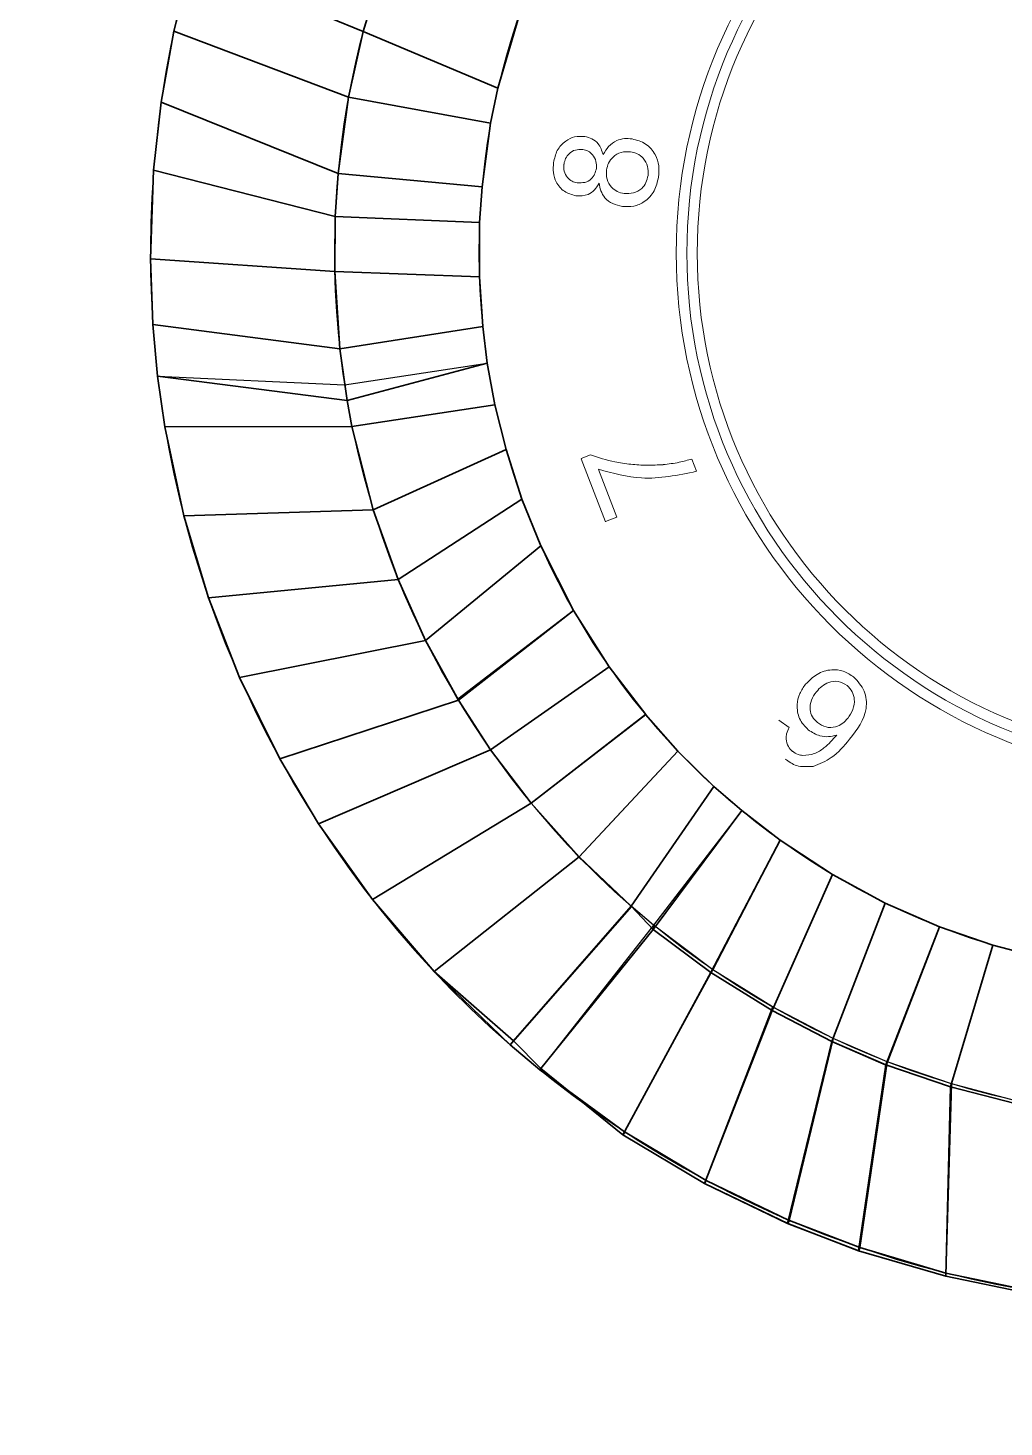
# Model space of a CAD drawing. Header units: millimetres. Extents: x 214.9 to 236.2, y -44.5 to -21.
# Drawn here: x 214.908 to 217.642, y -44.476 to -40.556 of the extents above; entities that cross this region are included whole.
import ezdxf

# ---------------------------------------------------------------- set-up
doc = ezdxf.new("R2010")
doc.units = ezdxf.units.MM
doc.header["$MEASUREMENT"] = 0
doc.layers.add('Camada 1', color=7, linetype='Continuous')
doc.layers.add('Layer1', color=10, linetype='Continuous', lineweight=35)

msp = doc.modelspace()

# ---------------------------------------------------------------- linework, layer by layer
for p, q in [((215.3661, -40.3687), (215.3167, -40.5656)), ((215.3167, -40.5656, 2), (215.3661, -40.3687, 2)), ((215.3661, -40.3687), (215.8466, -40.566)), ((215.8466, -40.566), (215.9059, -40.3736)), ((215.8466, -40.566, 2.2), (215.9059, -40.3736, 2.2)), ((216.2876, -40.5091), (216.2243, -40.7251)), ((216.2876, -40.5091, 2.2), (216.2243, -40.7251, 2.2)), ((215.3167, -40.5656), (215.2811, -40.7643)), ((215.2811, -40.7643, 2), (215.3167, -40.5656, 2)), ((215.8057, -40.7503), (215.3167, -40.5656)), ((215.3167, -40.5656), (215.3167, -40.5656, 2)), ((215.8057, -40.7503, 2.2), (215.3167, -40.5656, 2)), ((215.8466, -40.566), (215.8057, -40.7503)), ((215.8466, -40.566, 2.2), (215.8057, -40.7503, 2.2)), ((215.8466, -40.566), (215.8466, -40.566, 2.2)), ((215.8466, -40.566), (216.2243, -40.7251)), ((215.8466, -40.566, 2.2), (216.2243, -40.7251, 2.2)), ((215.8057, -40.7503), (215.7766, -40.9642)), ((215.8057, -40.7503, 2.2), (215.7766, -40.9642, 2.2)), ((215.8057, -40.7503), (215.8057, -40.7503, 2.2)), ((215.8057, -40.7503), (216.204, -40.8226)), ((215.8057, -40.7503, 2.2), (216.204, -40.8226, 2.2)), ((216.2243, -40.7251), (216.204, -40.8226)), ((216.2243, -40.7251, 2.2), (216.204, -40.8226, 2.2)), ((216.2243, -40.7251), (216.2243, -40.7251, 2.2)), ((215.2811, -40.7643), (215.2599, -40.955)), ((215.2599, -40.955, 2), (215.2811, -40.7643, 2)), ((215.2811, -40.7643), (215.7766, -40.9642)), ((215.2811, -40.7643), (215.2811, -40.7643, 2)), ((215.7766, -40.9642, 2.2), (215.2811, -40.7643, 2)), ((216.204, -40.8226), (216.1798, -41.0009)), ((216.204, -40.8226, 2.2), (216.1798, -41.0009, 2.2)), ((216.204, -40.8226), (216.204, -40.8226, 2.2)), ((215.2599, -40.955), (215.251, -41.203)), ((215.251, -41.203, 2), (215.2599, -40.955, 2)), ((215.2599, -40.955), (215.2599, -40.955, 2)), ((215.7686, -41.0848, 2.2), (215.2599, -40.955, 2)), ((215.7686, -41.0848), (215.2599, -40.955)), ((215.7766, -40.9642), (215.7686, -41.0848)), ((215.7686, -41.0848, 2.2), (215.7766, -40.9642, 2.2)), ((215.7766, -40.9642), (215.7766, -40.9642, 2.2)), ((215.7766, -40.9642), (216.1798, -41.0009)), ((215.7766, -40.9642, 2.2), (216.1798, -41.0009, 2.2)), ((216.1798, -41.0009), (216.1731, -41.1016)), ((216.1798, -41.0009, 2.2), (216.1731, -41.1016, 2.2)), ((216.1798, -41.0009), (216.1798, -41.0009, 2.2)), ((215.7686, -41.0848), (215.7671, -41.2383)), ((215.7671, -41.2383, 2.2), (215.7686, -41.0848, 2.2)), ((215.7686, -41.0848), (215.7686, -41.0848, 2.2)), ((215.7686, -41.0848), (216.1731, -41.1016)), ((216.1731, -41.1016, 2.2), (215.7686, -41.0848, 2.2)), ((216.1731, -41.1016), (216.1724, -41.2538)), ((216.1724, -41.2538, 2.2), (216.1731, -41.1016, 2.2)), ((216.1731, -41.1016), (216.1731, -41.1016, 2.2)), ((215.7671, -41.2383), (215.251, -41.203)), ((215.251, -41.203), (215.251, -41.203, 2)), ((215.7671, -41.2383, 2.2), (215.251, -41.203, 2)), ((215.251, -41.203), (215.2578, -41.3874)), ((215.2578, -41.3874, 2), (215.251, -41.203, 2)), ((215.7671, -41.2383), (215.7671, -41.2383, 2.2)), ((215.7671, -41.2383), (215.7814, -41.455)), ((215.7671, -41.2383, 2.2), (215.7814, -41.455, 2.2)), ((215.7671, -41.2383), (216.1724, -41.2538)), ((216.1724, -41.2538, 2.2), (215.7671, -41.2383, 2.2)), ((216.1724, -41.2538), (216.1817, -41.393)), ((216.1724, -41.2538), (216.1724, -41.2538, 2.2)), ((216.1817, -41.393, 2.2), (216.1724, -41.2538, 2.2)), ((215.2578, -41.3874), (215.2578, -41.3874, 2)), ((215.7814, -41.455, 2.2), (215.2578, -41.3874, 2)), ((215.7814, -41.455), (215.2578, -41.3874)), ((215.2578, -41.3874), (215.2712, -41.5314)), ((215.2578, -41.3874, 2), (215.2712, -41.5314, 2)), ((215.7814, -41.455), (216.1817, -41.393)), ((216.1817, -41.393, 2.2), (215.7814, -41.455, 2.2)), ((216.1817, -41.393), (216.1947, -41.4952)), ((216.1817, -41.393), (216.1817, -41.393, 2.2)), ((216.1947, -41.4952, 2.2), (216.1817, -41.393, 2.2)), ((215.7814, -41.455), (215.7814, -41.455, 2.2)), ((215.7814, -41.455), (215.8019, -41.6)), ((215.7814, -41.455, 2.2), (215.8019, -41.6, 2.2)), ((215.7948, -41.5563), (216.1947, -41.4952)), ((216.1947, -41.4952, 2.2), (215.8019, -41.6, 2.2)), ((216.1947, -41.4952), (216.216, -41.6117)), ((216.1947, -41.4952), (216.1947, -41.4952, 2.2)), ((216.216, -41.6117, 2.2), (216.1947, -41.4952, 2.2)), ((215.2712, -41.5314), (215.2712, -41.5314, 2)), ((215.8019, -41.6, 2.2), (215.2712, -41.5314, 2)), ((215.2712, -41.5314), (215.2915, -41.674)), ((215.2915, -41.674, 2), (215.2712, -41.5314, 2)), ((215.2712, -41.5314), (215.7948, -41.5563)), ((215.7948, -41.5563), (215.8019, -41.6, 2.2)), ((215.8155, -41.6726), (215.8019, -41.6)), ((215.8019, -41.6, 2.2), (215.8155, -41.6726, 2.2)), ((215.8155, -41.6726), (216.216, -41.6117)), ((216.216, -41.6117, 2.2), (215.8155, -41.6726, 2.2)), ((216.216, -41.6117), (216.2471, -41.7376)), ((216.216, -41.6117), (216.216, -41.6117, 2.2)), ((216.2471, -41.7376, 2.2), (216.216, -41.6117, 2.2)), ((215.2915, -41.674), (215.8155, -41.6726)), ((215.8155, -41.6726, 2.2), (215.2915, -41.674, 2)), ((215.2915, -41.674), (215.2915, -41.674, 2)), ((215.3441, -41.9227, 2), (215.2915, -41.674, 2)), ((215.3441, -41.9227), (215.2915, -41.674)), ((215.8155, -41.6726), (215.8155, -41.6726, 2.2)), ((215.8155, -41.6726), (215.8752, -41.9062)), ((215.8752, -41.9062, 2.2), (215.8155, -41.6726, 2.2)), ((215.8752, -41.9062), (216.2471, -41.7376)), ((215.8752, -41.9062, 2.2), (216.2471, -41.7376, 2.2)), ((216.2471, -41.7376), (216.2918, -41.8765)), ((216.2471, -41.7376), (216.2471, -41.7376, 2.2)), ((216.2471, -41.7376, 2.2), (216.2918, -41.8765, 2.2)), ((215.9447, -42.1013), (216.2918, -41.8765)), ((215.9447, -42.1013, 2.2), (216.2918, -41.8765, 2.2)), ((216.2918, -41.8765), (216.3442, -42.0068)), ((216.2918, -41.8765), (216.2918, -41.8765, 2.2)), ((216.2918, -41.8765, 2.2), (216.3442, -42.0068, 2.2)), ((215.8752, -41.9062), (215.3441, -41.9227)), ((215.3441, -41.9227, 2), (215.8752, -41.9062, 2.2)), ((215.3441, -41.9227), (215.3441, -41.9227, 2)), ((215.4133, -42.1526), (215.3441, -41.9227)), ((215.3441, -41.9227, 2), (215.4133, -42.1526, 2)), ((215.8752, -41.9062), (215.8752, -41.9062, 2.2)), ((215.8752, -41.9062), (215.9447, -42.1013)), ((215.8752, -41.9062, 2.2), (215.9447, -42.1013, 2.2)), ((216.0217, -42.2721), (216.3442, -42.0068)), ((216.0217, -42.2721, 2.2), (216.3442, -42.0068, 2.2)), ((216.3442, -42.0068), (216.4357, -42.1881)), ((216.3442, -42.0068), (216.3442, -42.0068, 2.2)), ((216.3442, -42.0068, 2.2), (216.4357, -42.1881, 2.2)), ((215.9447, -42.1013), (215.4133, -42.1526)), ((215.9447, -42.1013, 2.2), (215.4133, -42.1526, 2)), ((215.9447, -42.1013), (215.9447, -42.1013, 2.2)), ((215.9447, -42.1013, 2.2), (215.9447, -42.1013, 1.614)), ((215.9447, -42.1013), (216.0217, -42.2721)), ((216.0217, -42.2721, 2.2), (215.9447, -42.1013, 2.2)), ((215.4133, -42.1526), (215.4133, -42.1526, 2)), ((215.5009, -42.3759, 2), (215.4133, -42.1526, 2)), ((215.4133, -42.1526), (215.5009, -42.3759)), ((216.1136, -42.4396), (216.4357, -42.1881)), ((216.1136, -42.4396, 2.2), (216.4357, -42.1881, 2.2)), ((216.4357, -42.1881), (216.5357, -42.3461)), ((216.4357, -42.1881), (216.4357, -42.1881, 2.2)), ((216.4357, -42.1881, 2.2), (216.5357, -42.3461, 2.2)), ((216.0217, -42.2721), (215.5009, -42.3759)), ((215.5009, -42.3759, 2), (216.0217, -42.2721, 2.2)), ((216.0217, -42.2721), (216.0217, -42.2721, 2.2)), ((216.0217, -42.2721), (216.1136, -42.4396)), ((216.1136, -42.4396, 2.2), (216.0217, -42.2721, 2.2)), ((216.2037, -42.5782), (216.5357, -42.3461)), ((216.2037, -42.5782, 2.2), (216.5357, -42.3461, 2.2)), ((216.5357, -42.3461), (216.6379, -42.48)), ((216.5357, -42.3461), (216.5357, -42.3461, 2.2)), ((216.5357, -42.3461, 2.2), (216.6379, -42.48, 2.2)), ((215.5009, -42.3759), (215.5009, -42.3759, 2)), ((215.6132, -42.6036, 2), (215.5009, -42.3759, 2)), ((215.5009, -42.3759), (215.6132, -42.6036)), ((216.1136, -42.4396), (215.6132, -42.6036)), ((215.6132, -42.6036, 2), (216.1136, -42.4396, 2.2)), ((216.1136, -42.4396), (216.1136, -42.4396, 2.2)), ((216.1136, -42.4396), (216.2037, -42.5782)), ((216.2037, -42.5782, 2.2), (216.1136, -42.4396, 2.2)), ((216.3174, -42.7281), (216.6379, -42.48)), ((216.3174, -42.7281, 2.2), (216.6379, -42.48, 2.2)), ((216.6379, -42.48), (216.7287, -42.5822)), ((216.6379, -42.48), (216.6379, -42.48, 2.2)), ((216.6379, -42.48, 2.2), (216.7287, -42.5822, 2.2)), ((215.6132, -42.6036), (215.6132, -42.6036, 2)), ((215.7222, -42.7863), (215.6132, -42.6036)), ((215.7222, -42.7863, 2), (215.6132, -42.6036, 2)), ((216.2037, -42.5782), (215.7222, -42.7863)), ((215.7222, -42.7863, 2), (216.2037, -42.5782, 2.2)), ((216.2037, -42.5782), (216.2037, -42.5782, 2.2)), ((216.2037, -42.5782), (216.2037, -42.5782)), ((216.2037, -42.5782), (216.2037, -42.5782)), ((216.2037, -42.5782), (216.2037, -42.5782)), ((216.2037, -42.5782), (216.3174, -42.7281)), ((216.3174, -42.7281, 2.2), (216.2037, -42.5782, 2.2)), ((216.4518, -42.8784), (216.7287, -42.5822)), ((216.4518, -42.8784, 2.2), (216.7287, -42.5822, 2.2)), ((216.7287, -42.5822), (216.8293, -42.6809)), ((216.7287, -42.5822), (216.7287, -42.5822, 2.2)), ((216.7287, -42.5822, 2.2), (216.8293, -42.6809, 2.2)), ((216.8293, -42.6809), (216.5979, -43.017)), ((216.5979, -43.017, 2.2), (216.8293, -42.6809, 2.2)), ((216.9073, -42.7488), (216.8293, -42.6809)), ((216.8293, -42.6809), (216.8293, -42.6809, 2.2)), ((216.8293, -42.6809, 2.2), (216.9073, -42.7488, 2.2)), ((216.3174, -42.7281), (215.8728, -42.9978)), ((216.3174, -42.7281, 2.2), (215.8728, -42.9978, 2)), ((216.3174, -42.7281), (216.3174, -42.7281, 2.2)), ((216.3174, -42.7281), (216.3174, -42.7281)), ((216.3174, -42.7281), (216.4518, -42.8784)), ((216.3174, -42.7281, 2.2), (216.4518, -42.8784, 2.2)), ((216.6597, -43.0823, 2.2), (216.9073, -42.7488, 2.2)), ((216.9073, -42.7488), (216.6603, -43.0698, -0.0021)), ((217.0147, -42.8317), (216.9073, -42.7488)), ((216.9073, -42.7488), (216.9073, -42.7488, 2.2)), ((216.9073, -42.7488, 2.2), (217.0147, -42.8317, 2.2)), ((215.7222, -42.7863), (215.7222, -42.7863, 2)), ((215.7222, -42.7863), (215.8728, -42.9978)), ((215.8728, -42.9978, 2), (215.7222, -42.7863, 2)), ((217.0147, -42.8317, 2.2), (216.8212, -43.2026, 2.2)), ((217.0147, -42.8317), (216.8268, -43.1945)), ((217.1616, -42.9281), (217.0147, -42.8317)), ((217.0147, -42.8317), (217.0147, -42.8317, 2.2)), ((217.1616, -42.9281, 2.2), (217.0147, -42.8317, 2.2)), ((216.0457, -43.1995), (216.4518, -42.8784)), ((216.4518, -42.8784, 2.2), (216.0457, -43.1995, 2)), ((216.4518, -42.8784), (216.4518, -42.8784, 2.2)), ((216.4518, -42.8784), (216.5981, -43.0172)), ((216.4518, -42.8784, 2.2), (216.5979, -43.017, 2.2)), ((217.1616, -42.9281), (216.9923, -43.3093)), ((217.1616, -42.9281, 2.2), (216.9923, -43.3093, 2.2)), ((217.3093, -43.008), (217.1616, -42.9281)), ((217.1616, -42.9281), (217.1616, -42.9281, 2.2)), ((217.3093, -43.008, 2.2), (217.1616, -42.9281, 2.2)), ((215.8728, -42.9978), (215.8728, -42.9978, 2)), ((215.8728, -42.9978), (216.0457, -43.1995)), ((216.0457, -43.1995, 2), (215.8728, -42.9978, 2)), ((216.5981, -43.0172), (216.2587, -43.4051)), ((216.5979, -43.017, 2.2), (216.2682, -43.3942, 2)), ((216.5979, -43.017), (216.5979, -43.017, 2.2)), ((216.6603, -43.0698), (216.5979, -43.017)), ((216.5979, -43.017, 2.2), (216.6597, -43.0823, 2.2)), ((217.3093, -43.008), (217.1594, -43.3958)), ((217.3093, -43.008, 2.2), (217.1594, -43.3958, 2.1982)), ((217.4618, -43.0748), (217.3093, -43.008)), ((217.3093, -43.008), (217.3093, -43.008, 2.2)), ((217.4618, -43.0748, 2.2), (217.3093, -43.008, 2.2)), ((216.6603, -43.0698), (216.3418, -43.4751)), ((216.6603, -43.0698), (216.6597, -43.0823, 2.2)), ((216.8268, -43.1945), (216.6603, -43.0698)), ((216.6597, -43.0823, 2.2), (216.3444, -43.4716, 2)), ((216.8212, -43.2026, 2.2), (216.6597, -43.0823, 2.2)), ((217.4618, -43.0748, 2.2), (217.311, -43.4635, 2.199)), ((217.4618, -43.0748), (217.3114, -43.4608)), ((217.6106, -43.1262), (217.4618, -43.0748)), ((217.4618, -43.0748), (217.4618, -43.0748, 2.2)), ((217.6106, -43.1262, 2.2), (217.4618, -43.0748, 2.2)), ((217.6106, -43.1262), (217.4922, -43.5228)), ((217.6106, -43.1262, 2.2), (217.4922, -43.5228, 2.2)), ((217.7651, -43.1662), (217.6106, -43.1262)), ((217.6106, -43.1262), (217.6106, -43.1262, 2.2)), ((217.7651, -43.1662, 2.2), (217.6106, -43.1262, 2.2)), ((216.0457, -43.1995), (216.0457, -43.1995, 2)), ((216.0457, -43.1995), (216.2589, -43.4052)), ((216.2682, -43.3942, 2), (216.0457, -43.1995, 2)), ((216.8212, -43.2026, 2.2), (216.5742, -43.6576, 2)), ((216.579, -43.6489), (216.8268, -43.1945)), ((216.8268, -43.1945), (216.8212, -43.2026, 2.2)), ((216.9923, -43.3093, 2.2), (216.8212, -43.2026, 2.2)), ((216.9935, -43.299, 0), (216.8268, -43.1945)), ((216.9923, -43.3093, 2.2), (216.8026, -43.7935, 2)), ((216.9935, -43.299), (216.8061, -43.7843)), ((216.9935, -43.299), (216.9923, -43.3093, 2.2)), ((216.9923, -43.3093, 2.2), (217.1594, -43.3958, 2.2)), ((216.9923, -43.3093), (216.9923, -43.3093)), ((217.1635, -43.3874), (216.9935, -43.299)), ((217.1634, -43.3873), (217.0404, -43.897)), ((217.1634, -43.3873), (217.1594, -43.3958, 2.2)), ((217.3147, -43.4523), (217.1634, -43.3873)), ((216.2583, -43.4046), (216.3416, -43.4748)), ((216.2589, -43.4052, 0.0005), (216.2682, -43.3942, 2)), ((216.2682, -43.3942, 2), (216.3444, -43.4716, 2)), ((217.0367, -43.9057, 2), (217.1594, -43.3958, 2.2)), ((217.1594, -43.3958, 2.2), (217.3114, -43.4608, 2.2)), ((217.1594, -43.3958), (217.1594, -43.3958)), ((217.1594, -43.3958), (217.1594, -43.3958)), ((217.1594, -43.3958), (217.1594, -43.3958)), ((217.2353, -43.9819, 2), (217.3114, -43.4608, 2.2)), ((217.3147, -43.4523), (217.2383, -43.973)), ((217.3114, -43.4608), (217.3114, -43.4608, 2.2)), ((217.3114, -43.4608, 2.2), (217.4922, -43.5228, 2.2)), ((217.4947, -43.5144), (217.3147, -43.4523)), ((216.3418, -43.4751), (216.3444, -43.4716, 2)), ((216.5797, -43.6493), (216.3418, -43.4751)), ((216.3444, -43.4716, 2), (216.5742, -43.6576, 2)), ((217.4789, -44.0536, 2), (217.4922, -43.5228, 2.2)), ((217.4947, -43.5144), (217.4791, -44.0445)), ((217.4922, -43.5228), (217.4922, -43.5228, 2.2)), ((217.4922, -43.5228, 2.2), (217.6736, -43.5695, 2.2)), ((217.6754, -43.5615), (217.4947, -43.5144)), ((216.579, -43.6489), (216.5742, -43.6576, 2)), ((216.5742, -43.6576, 2), (216.8026, -43.7935, 2)), ((216.8061, -43.7843), (216.5801, -43.6496)), ((216.8061, -43.7843), (216.8026, -43.7935, 2)), ((216.8026, -43.7935, 2), (217.0367, -43.9057, 2)), ((217.0404, -43.897), (216.8061, -43.7843, 0)), ((217.0408, -43.8972, 0), (217.2383, -43.973)), ((217.0367, -43.9057, 2), (217.2353, -43.9819, 2)), ((217.2383, -43.973), (217.2353, -43.9819, 2)), ((217.4791, -44.0445), (217.2383, -43.973)), ((217.2353, -43.9819, 2), (217.4789, -44.0536, 2)), ((217.4791, -44.0445), (217.4789, -44.0536, 2)), ((217.7132, -44.0932), (217.4789, -44.0445)), ((217.4789, -44.0536, 2), (217.7139, -44.1018, 2))]:
    msp.add_line(p, q)
at = {"layer": 'Camada 1', "color": 250, "lineweight": 18}
for points, knots in [([(220.2223, -41.1871), (220.2223, -40.0685), (219.3156, -39.1611), (218.197, -39.1611), (218.197, -39.1611), (217.0783, -39.1611), (216.1713, -40.0685), (216.1713, -41.1871), (216.1713, -41.1871), (216.1713, -42.3054), (217.0783, -43.2124), (218.197, -43.2124), (218.197, -43.2124), (219.3156, -43.2124), (220.2223, -42.3054), (220.2223, -41.1871)], [0, 0, 0, 0, 0.2, 0.2, 0.2, 0.2, 0.4, 0.4, 0.4, 0.4, 0.6, 0.6, 0.6, 0.6, 1, 1, 1, 1]), ([(215.9782, -39.2487), (214.9079, -40.4739), (215.0335, -42.3352), (216.2587, -43.4051), (216.2587, -43.4051), (217.4839, -44.4758), (219.3448, -44.3506), (220.4154, -43.125)], [0, 0, 0, 0, 0.333333, 0.333333, 0.333333, 0.333333, 1, 1, 1, 1]), ([(216.3666, -39.5876), (215.4836, -40.5986), (215.587, -42.1339), (216.5981, -43.0173), (216.5981, -43.0173), (217.6088, -43.9006), (219.1441, -43.7969), (220.0274, -42.7858)], [0, 0, 0, 0, 0.333333, 0.333333, 0.333333, 0.333333, 1, 1, 1, 1]), ([(219.67, -41.1871), (219.67, -40.3733), (219.0106, -39.7139), (218.1968, -39.7139), (218.1968, -39.7139), (217.3833, -39.7139), (216.7239, -40.3733), (216.7239, -41.1871), (216.7239, -41.1871), (216.7239, -42.0003), (217.3833, -42.66), (218.1968, -42.66), (218.1968, -42.66), (219.0106, -42.66), (219.67, -42.0003), (219.67, -41.1871)], [0, 0, 0, 0, 0.2, 0.2, 0.2, 0.2, 0.4, 0.4, 0.4, 0.4, 0.6, 0.6, 0.6, 0.6, 1, 1, 1, 1]), ([(219.6403, -41.1871), (219.6403, -40.3898), (218.9941, -39.7436), (218.1968, -39.7436), (218.1968, -39.7436), (217.3995, -39.7436), (216.7536, -40.3898), (216.7536, -41.1871), (216.7536, -41.1871), (216.7536, -41.9841), (217.3995, -42.6303), (218.1968, -42.6303), (218.1968, -42.6303), (218.9941, -42.6303), (219.6403, -41.9841), (219.6403, -41.1871)], [0, 0, 0, 0, 0.2, 0.2, 0.2, 0.2, 0.4, 0.4, 0.4, 0.4, 0.6, 0.6, 0.6, 0.6, 1, 1, 1, 1]), ([(216.3804, -40.9335), (216.3829, -40.9219), (216.3854, -40.9103), (216.3907, -40.8997), (216.3907, -40.8997), (216.3967, -40.8895), (216.4044, -40.8806), (216.4143, -40.8732), (216.4143, -40.8732), (216.4221, -40.8676), (216.4305, -40.8633), (216.4393, -40.8616), (216.4393, -40.8616), (216.4482, -40.8598), (216.4577, -40.8602), (216.4676, -40.8602)], [0, 0, 0, 0, 0.2, 0.2, 0.2, 0.2, 0.4, 0.4, 0.4, 0.4, 0.6, 0.6, 0.6, 0.6, 1, 1, 1, 1]), ([(216.4674, -40.8603), (216.4745, -40.8621), (216.4815, -40.8632), (216.4879, -40.8671), (216.4879, -40.8671), (216.4942, -40.8699), (216.5002, -40.8748), (216.5048, -40.8808), (216.5048, -40.8808), (216.5119, -40.8893), (216.5154, -40.9002), (216.5189, -40.9108)], [0, 0, 0, 0, 0.25, 0.25, 0.25, 0.25, 0.5, 0.5, 0.5, 0.5, 1, 1, 1, 1]), ([(216.5189, -40.9108), (216.5239, -40.9027), (216.5285, -40.895), (216.5345, -40.8883), (216.5345, -40.8883), (216.5412, -40.8815), (216.5489, -40.8759), (216.5574, -40.872), (216.5574, -40.872), (216.5641, -40.8692), (216.5711, -40.8671), (216.5786, -40.8664), (216.5786, -40.8664), (216.5856, -40.866), (216.593, -40.8664), (216.6001, -40.8671)], [0, 0, 0, 0, 0.2, 0.2, 0.2, 0.2, 0.4, 0.4, 0.4, 0.4, 0.6, 0.6, 0.6, 0.6, 1, 1, 1, 1]), ([(216.6002, -40.8671), (216.6136, -40.8706), (216.627, -40.8741), (216.638, -40.8815), (216.638, -40.8815), (216.6493, -40.8886), (216.6584, -40.8995), (216.6648, -40.9111), (216.6648, -40.9111), (216.6697, -40.9214), (216.6732, -40.9316), (216.6747, -40.9422), (216.6747, -40.9422), (216.6757, -40.9524), (216.675, -40.9637), (216.6743, -40.9739)], [0, 0, 0, 0, 0.2, 0.2, 0.2, 0.2, 0.4, 0.4, 0.4, 0.4, 0.6, 0.6, 0.6, 0.6, 1, 1, 1, 1]), ([(216.4621, -40.8965), (216.4547, -40.8965), (216.4476, -40.8965), (216.4413, -40.8983), (216.4413, -40.8983), (216.4349, -40.9), (216.4286, -40.9039), (216.4236, -40.9089), (216.4236, -40.9089), (216.4197, -40.9124), (216.4166, -40.917), (216.4141, -40.9219), (216.4141, -40.9219), (216.412, -40.9265), (216.4106, -40.9318), (216.4095, -40.9374)], [0, 0, 0, 0, 0.2, 0.2, 0.2, 0.2, 0.4, 0.4, 0.4, 0.4, 0.6, 0.6, 0.6, 0.6, 1, 1, 1, 1]), ([(216.5001, -40.9494), (216.5001, -40.9427), (216.5005, -40.936), (216.4991, -40.93), (216.4991, -40.93), (216.4977, -40.9229), (216.4938, -40.9169), (216.4892, -40.9113), (216.4892, -40.9113), (216.4857, -40.9074), (216.4818, -40.9039), (216.4772, -40.9014), (216.4772, -40.9014), (216.4726, -40.8989), (216.4673, -40.8979), (216.462, -40.8965)], [0, 0, 0, 0, 0.2, 0.2, 0.2, 0.2, 0.4, 0.4, 0.4, 0.4, 0.6, 0.6, 0.6, 0.6, 1, 1, 1, 1]), ([(216.5956, -40.9032), (216.5867, -40.9029), (216.5779, -40.9029), (216.5695, -40.9047), (216.5695, -40.9047), (216.561, -40.9068), (216.5532, -40.9117), (216.5469, -40.9181), (216.5469, -40.9181), (216.5416, -40.923), (216.537, -40.9286), (216.5345, -40.9346), (216.5345, -40.9346), (216.5317, -40.9406), (216.5299, -40.9473), (216.5285, -40.9544)], [0, 0, 0, 0, 0.2, 0.2, 0.2, 0.2, 0.4, 0.4, 0.4, 0.4, 0.6, 0.6, 0.6, 0.6, 1, 1, 1, 1]), ([(216.6452, -40.9697), (216.6455, -40.9613), (216.6455, -40.9518), (216.6434, -40.944), (216.6434, -40.944), (216.6417, -40.9355), (216.6371, -40.9281), (216.6311, -40.9214), (216.6311, -40.9214), (216.6268, -40.9161), (216.6212, -40.9115), (216.6149, -40.9087), (216.6149, -40.9087), (216.6089, -40.9059), (216.6022, -40.9045), (216.5955, -40.9034)], [0, 0, 0, 0, 0.2, 0.2, 0.2, 0.2, 0.4, 0.4, 0.4, 0.4, 0.6, 0.6, 0.6, 0.6, 1, 1, 1, 1]), ([(216.4431, -41.0268), (216.4315, -41.0232), (216.4202, -41.0201), (216.4107, -41.0137), (216.4107, -41.0137), (216.4011, -41.0077), (216.393, -40.9978), (216.3877, -40.9876), (216.3877, -40.9876), (216.3839, -40.9795), (216.381, -40.9703), (216.3796, -40.9611), (216.3796, -40.9611), (216.3793, -40.952), (216.3796, -40.9428), (216.3803, -40.9336)], [0, 0, 0, 0, 0.2, 0.2, 0.2, 0.2, 0.4, 0.4, 0.4, 0.4, 0.6, 0.6, 0.6, 0.6, 1, 1, 1, 1]), ([(216.4094, -40.9374), (216.409, -40.9441), (216.4087, -40.9508), (216.4104, -40.9575), (216.4104, -40.9575), (216.4118, -40.9642), (216.4154, -40.9698), (216.4196, -40.9751), (216.4196, -40.9751), (216.4231, -40.9797), (216.427, -40.9825), (216.4319, -40.9853), (216.4319, -40.9853), (216.4365, -40.9878), (216.4415, -40.9889), (216.4468, -40.9899)], [0, 0, 0, 0, 0.2, 0.2, 0.2, 0.2, 0.4, 0.4, 0.4, 0.4, 0.6, 0.6, 0.6, 0.6, 1, 1, 1, 1]), ([(216.4469, -40.9899), (216.4536, -40.9902), (216.4607, -40.9902), (216.4681, -40.9888), (216.4681, -40.9888), (216.4748, -40.9874), (216.4808, -40.9835), (216.4857, -40.979), (216.4857, -40.979), (216.49, -40.9747), (216.4935, -40.9701), (216.4953, -40.9655), (216.4953, -40.9655), (216.4977, -40.9606), (216.4988, -40.955), (216.5002, -40.9493)], [0, 0, 0, 0, 0.2, 0.2, 0.2, 0.2, 0.4, 0.4, 0.4, 0.4, 0.6, 0.6, 0.6, 0.6, 1, 1, 1, 1]), ([(216.5286, -40.9542), (216.5282, -40.9634), (216.5279, -40.9715), (216.53, -40.98), (216.53, -40.98), (216.5321, -40.9881), (216.5367, -40.9958), (216.5427, -41.0022), (216.5427, -41.0022), (216.5476, -41.0071), (216.5529, -41.0114), (216.5586, -41.0145), (216.5586, -41.0145), (216.5649, -41.0174), (216.5713, -41.0184), (216.5783, -41.0202)], [0, 0, 0, 0, 0.2, 0.2, 0.2, 0.2, 0.4, 0.4, 0.4, 0.4, 0.6, 0.6, 0.6, 0.6, 1, 1, 1, 1]), ([(216.5079, -40.9911), (216.504, -40.9981), (216.5001, -41.0041), (216.4948, -41.0098), (216.4948, -41.0098), (216.4903, -41.0147), (216.4839, -41.0193), (216.4772, -41.0225), (216.4772, -41.0225), (216.4666, -41.0267), (216.4546, -41.0267), (216.443, -41.0267)], [0, 0, 0, 0, 0.25, 0.25, 0.25, 0.25, 0.5, 0.5, 0.5, 0.5, 1, 1, 1, 1]), ([(216.573, -41.0562), (216.5635, -41.0544), (216.5543, -41.0523), (216.5459, -41.0484), (216.5459, -41.0484), (216.5377, -41.0446), (216.53, -41.0389), (216.5243, -41.0319), (216.5243, -41.0319), (216.5194, -41.0262), (216.5152, -41.0195), (216.513, -41.0125), (216.513, -41.0125), (216.5102, -41.0058), (216.5088, -40.9984), (216.5078, -40.9909)], [0, 0, 0, 0, 0.2, 0.2, 0.2, 0.2, 0.4, 0.4, 0.4, 0.4, 0.6, 0.6, 0.6, 0.6, 1, 1, 1, 1]), ([(216.6743, -40.974), (216.6711, -40.9875), (216.6679, -41.0012), (216.6616, -41.0125), (216.6616, -41.0125), (216.6556, -41.0241), (216.6454, -41.0351), (216.6341, -41.0428), (216.6341, -41.0428), (216.6253, -41.0488), (216.6154, -41.0531), (216.6048, -41.0555), (216.6048, -41.0555), (216.5946, -41.0573), (216.584, -41.057), (216.5731, -41.0562)], [0, 0, 0, 0, 0.2, 0.2, 0.2, 0.2, 0.4, 0.4, 0.4, 0.4, 0.6, 0.6, 0.6, 0.6, 1, 1, 1, 1]), ([(216.5782, -41.02), (216.587, -41.02), (216.5955, -41.02), (216.6039, -41.0183), (216.6039, -41.0183), (216.6124, -41.0161), (216.6205, -41.0119), (216.6272, -41.0059), (216.6272, -41.0059), (216.6321, -41.001), (216.636, -40.9957), (216.6388, -40.9893), (216.6388, -40.9893), (216.6417, -40.983), (216.6434, -40.9763), (216.6452, -40.9696)], [0, 0, 0, 0, 0.2, 0.2, 0.2, 0.2, 0.4, 0.4, 0.4, 0.4, 0.6, 0.6, 0.6, 0.6, 1, 1, 1, 1]), ([(216.4839, -41.7526), (216.5065, -41.7597), (216.5284, -41.7671), (216.5517, -41.772), (216.5517, -41.772), (216.5661, -41.7749), (216.5813, -41.777), (216.5965, -41.7784), (216.5965, -41.7784), (216.6113, -41.7801), (216.6268, -41.7812), (216.6416, -41.7812), (216.6416, -41.7812), (216.6572, -41.7812), (216.672, -41.7805), (216.6875, -41.7798)], [0, 0, 0, 0, 0.2, 0.2, 0.2, 0.2, 0.4, 0.4, 0.4, 0.4, 0.6, 0.6, 0.6, 0.6, 1, 1, 1, 1]), ([(216.6874, -41.7797), (216.7022, -41.7779), (216.7174, -41.7762), (216.7325, -41.773), (216.7325, -41.773), (216.7442, -41.7702), (216.7558, -41.767), (216.7675, -41.7642)], [0, 0, 0, 0, 0.333333, 0.333333, 0.333333, 0.333333, 1, 1, 1, 1]), ([(216.7806, -41.7983), (216.7291, -41.8092), (216.6772, -41.8198), (216.6264, -41.817), (216.6264, -41.817), (216.5866, -41.8149), (216.5463, -41.8043), (216.5065, -41.7926)], [0, 0, 0, 0, 0.333333, 0.333333, 0.333333, 0.333333, 1, 1, 1, 1]), ([(217.0863, -42.3946), (217.0969, -42.3844), (217.1068, -42.3742), (217.1188, -42.3671), (217.1188, -42.3671), (217.1308, -42.3597), (217.1449, -42.3555), (217.1594, -42.3544), (217.1594, -42.3544), (217.1703, -42.3537), (217.1816, -42.3547), (217.1918, -42.3583), (217.1918, -42.3583), (217.2024, -42.3625), (217.2119, -42.3682), (217.2208, -42.3745)], [0, 0, 0, 0, 0.2, 0.2, 0.2, 0.2, 0.4, 0.4, 0.4, 0.4, 0.6, 0.6, 0.6, 0.6, 1, 1, 1, 1]), ([(217.0938, -42.5224), (217.0842, -42.5125), (217.0747, -42.503), (217.0694, -42.4907), (217.0694, -42.4907), (217.0641, -42.4787), (217.062, -42.4653), (217.0627, -42.4519), (217.0627, -42.4519), (217.0634, -42.4413), (217.0655, -42.4311), (217.0701, -42.4212), (217.0701, -42.4212), (217.074, -42.4117), (217.08, -42.4032), (217.0863, -42.3947)], [0, 0, 0, 0, 0.2, 0.2, 0.2, 0.2, 0.4, 0.4, 0.4, 0.4, 0.6, 0.6, 0.6, 0.6, 1, 1, 1, 1]), ([(217.2026, -42.3982), (217.1945, -42.3937), (217.1864, -42.3894), (217.1775, -42.3873), (217.1775, -42.3873), (217.1687, -42.3855), (217.1592, -42.387), (217.1511, -42.3901), (217.1511, -42.3901), (217.1437, -42.3926), (217.1373, -42.3961), (217.1317, -42.4011), (217.1317, -42.4011), (217.126, -42.4053), (217.1214, -42.4106), (217.1165, -42.4159)], [0, 0, 0, 0, 0.2, 0.2, 0.2, 0.2, 0.4, 0.4, 0.4, 0.4, 0.6, 0.6, 0.6, 0.6, 1, 1, 1, 1]), ([(217.2043, -42.4904), (217.2096, -42.4826), (217.2149, -42.4745), (217.2188, -42.4653), (217.2188, -42.4653), (217.2219, -42.4565), (217.2234, -42.4466), (217.2227, -42.4371), (217.2227, -42.4371), (217.2219, -42.4297), (217.2198, -42.4227), (217.2167, -42.416), (217.2167, -42.416), (217.2131, -42.4093), (217.2078, -42.4036), (217.2025, -42.3983)], [0, 0, 0, 0, 0.2, 0.2, 0.2, 0.2, 0.4, 0.4, 0.4, 0.4, 0.6, 0.6, 0.6, 0.6, 1, 1, 1, 1]), ([(217.2209, -42.3745), (217.2321, -42.3868), (217.2441, -42.3992), (217.2505, -42.414), (217.2505, -42.414), (217.2537, -42.4217), (217.2554, -42.4299), (217.2561, -42.438), (217.2561, -42.438), (217.2568, -42.4461), (217.2565, -42.4546), (217.2558, -42.4627), (217.2558, -42.4627), (217.2512, -42.4944), (217.2304, -42.5219), (217.2096, -42.5491)], [0, 0, 0, 0, 0.2, 0.2, 0.2, 0.2, 0.4, 0.4, 0.4, 0.4, 0.6, 0.6, 0.6, 0.6, 1, 1, 1, 1]), ([(217.1165, -42.4158), (217.1112, -42.4232), (217.1055, -42.431), (217.1027, -42.4395), (217.1027, -42.4395), (217.0992, -42.4476), (217.0981, -42.4567), (217.0992, -42.4663), (217.0992, -42.4663), (217.0995, -42.4733), (217.1017, -42.4804), (217.1055, -42.4864), (217.1055, -42.4864), (217.1091, -42.4924), (217.114, -42.497), (217.1193, -42.5022)], [0, 0, 0, 0, 0.2, 0.2, 0.2, 0.2, 0.4, 0.4, 0.4, 0.4, 0.6, 0.6, 0.6, 0.6, 1, 1, 1, 1]), ([(217.0403, -42.5157), (217.0375, -42.5214), (217.0347, -42.5274), (217.0329, -42.5334), (217.0329, -42.5334), (217.0319, -42.5379), (217.0319, -42.5429), (217.0315, -42.5482)], [0, 0, 0, 0, 0.333333, 0.333333, 0.333333, 0.333333, 1, 1, 1, 1]), ([(217.1733, -42.5372), (217.1655, -42.5394), (217.1581, -42.5411), (217.1504, -42.5415), (217.1504, -42.5415), (217.1423, -42.5422), (217.1341, -42.5415), (217.1264, -42.539), (217.1264, -42.539), (217.1144, -42.5362), (217.1042, -42.5295), (217.0936, -42.5224)], [0, 0, 0, 0, 0.25, 0.25, 0.25, 0.25, 0.5, 0.5, 0.5, 0.5, 1, 1, 1, 1]), ([(217.1192, -42.5023), (217.1266, -42.5072), (217.1344, -42.5122), (217.1436, -42.5146), (217.1436, -42.5146), (217.1517, -42.5164), (217.1612, -42.5164), (217.17, -42.5139), (217.17, -42.5139), (217.1771, -42.5122), (217.1834, -42.509), (217.1891, -42.5048), (217.1891, -42.5048), (217.1947, -42.5009), (217.1997, -42.4952), (217.2042, -42.4903)], [0, 0, 0, 0, 0.2, 0.2, 0.2, 0.2, 0.4, 0.4, 0.4, 0.4, 0.6, 0.6, 0.6, 0.6, 1, 1, 1, 1]), ([(217.0316, -42.5483), (217.0326, -42.5557), (217.0344, -42.5631), (217.0379, -42.5695), (217.0379, -42.5695), (217.0407, -42.574), (217.045, -42.5786), (217.0492, -42.5829)], [0, 0, 0, 0, 0.333333, 0.333333, 0.333333, 0.333333, 1, 1, 1, 1]), ([(217.0786, -42.5944), (217.0895, -42.5937), (217.1005, -42.5927), (217.1103, -42.5891), (217.1103, -42.5891), (217.1206, -42.5856), (217.1297, -42.5796), (217.1378, -42.5729), (217.1378, -42.5729), (217.1513, -42.5623), (217.1618, -42.5503), (217.1735, -42.5373)], [0, 0, 0, 0, 0.25, 0.25, 0.25, 0.25, 0.5, 0.5, 0.5, 0.5, 1, 1, 1, 1]), ([(217.2095, -42.549), (217.1936, -42.568), (217.1781, -42.5871), (217.1583, -42.6001), (217.1583, -42.6001), (217.1432, -42.611), (217.1252, -42.6177), (217.1072, -42.6252)], [0, 0, 0, 0, 0.333333, 0.333333, 0.333333, 0.333333, 1, 1, 1, 1]), ([(217.1072, -42.6251), (217.092, -42.6258), (217.0754, -42.6268), (217.0613, -42.6226), (217.0613, -42.6226), (217.0497, -42.6191), (217.0391, -42.6117), (217.0292, -42.6043)], [0, 0, 0, 0, 0.333333, 0.333333, 0.333333, 0.333333, 1, 1, 1, 1]), ([(217.0493, -42.5827), (217.0546, -42.5862), (217.0595, -42.5901), (217.0652, -42.5919), (217.0652, -42.5919), (217.0694, -42.5933), (217.074, -42.5937), (217.0786, -42.5944)], [0, 0, 0, 0, 0.333333, 0.333333, 0.333333, 0.333333, 1, 1, 1, 1])]:
    msp.add_open_spline(points, degree=3, knots=knots, dxfattribs=at)
at = {"layer": 'Camada 1', "color": 250, "lineweight": 9}
msp.add_open_spline([(219.6109, -41.1871), (219.6109, -40.4057), (218.978, -39.7728), (218.197, -39.7728), (218.197, -39.7728), (217.4159, -39.7728), (216.7827, -40.4057), (216.7827, -41.1871), (216.7827, -41.1871), (216.7827, -41.9678), (217.4159, -42.6004), (218.197, -42.6004), (218.197, -42.6004), (218.978, -42.6004), (219.6109, -41.9678), (219.6109, -41.1871)], degree=3, knots=[0, 0, 0, 0, 0.2, 0.2, 0.2, 0.2, 0.4, 0.4, 0.4, 0.4, 0.6, 0.6, 0.6, 0.6, 1, 1, 1, 1], dxfattribs=at)
at = {"layer": 'Camada 1', "color": 250, "lineweight": 18}
for points in [[(216.4576, -41.7628), (216.4576, -41.7628), (216.484, -41.7526), (216.484, -41.7526)], [(216.5253, -41.9394), (216.5253, -41.9394), (216.4576, -41.763), (216.4576, -41.763)], [(216.7675, -41.764), (216.7675, -41.764), (216.7806, -41.7982), (216.7806, -41.7982)], [(216.5065, -41.7928), (216.5065, -41.7928), (216.5577, -41.9268), (216.5577, -41.9268)], [(216.5575, -41.9269), (216.5575, -41.9269), (216.5254, -41.9393), (216.5254, -41.9393)], [(217.0109, -42.4952), (217.0109, -42.4952), (217.0402, -42.5157), (217.0402, -42.5157)]]:
    msp.add_open_spline(points, degree=3, dxfattribs=at)
at = {"layer": 'Layer1'}
for points in [[(229.3523, -23.9406, 1.8017), (233.79, -27.8169, 1.8017), (221.7767, -41.5669, 1.8017), (217.3423, -37.6875, 1.8017)], [(229.3534, -23.9392), (233.7911, -27.8155), (221.7779, -41.5654), (217.3434, -37.686)], [(215.9059, -40.3736, 2.2), (215.8466, -40.566, 2.2), (215.3661, -40.3687, 2), (215.4647, -40.083, 2)], [(215.3661, -40.3687), (215.3661, -40.3687, 2), (215.3167, -40.5656, 2), (215.3167, -40.5656)], [(215.8466, -40.566, 2.2), (215.8057, -40.7503, 2.2), (215.3167, -40.5656, 2), (215.3661, -40.3687, 2)], [(216.2876, -40.5091, 2.2), (216.2243, -40.7251, 2.2), (215.8466, -40.566, 2.2), (215.9059, -40.3736, 2.2)], [(215.3167, -40.5656, 2), (215.2811, -40.7643, 2), (215.2811, -40.7643), (215.3167, -40.5656)], [(215.8057, -40.7503, 2.2), (215.7766, -40.9642, 2.2), (215.2811, -40.7643, 2), (215.3167, -40.5656, 2)], [(216.2243, -40.7251, 2.2), (216.204, -40.8226, 2.2), (215.8057, -40.7503, 2.2), (215.8466, -40.566, 2.2)], [(216.204, -40.8226, 2.2), (216.1798, -41.0009, 2.2), (215.7766, -40.9642, 2.2), (215.8057, -40.7503, 2.2)], [(215.2811, -40.7643), (215.2599, -40.955), (215.2599, -40.955, 2), (215.2811, -40.7643, 2)], [(215.7766, -40.9642, 2.2), (215.7686, -41.0848, 2.2), (215.2599, -40.955, 2), (215.2811, -40.7643, 2)], [(215.2599, -40.955, 2), (215.251, -41.203, 2), (215.251, -41.203), (215.2599, -40.955)], [(215.7686, -41.0848, 2.2), (215.7671, -41.2383, 2.2), (215.251, -41.203, 2), (215.2599, -40.955, 2)], [(216.1798, -41.0015, 2.2), (216.1731, -41.1016, 2.2), (215.7686, -41.0848, 2.2), (215.7766, -40.9642, 2.2)], [(216.1731, -41.1016, 2.2), (216.1724, -41.2538, 2.2), (215.7671, -41.2383, 2.2), (215.7686, -41.0848, 2.2)], [(215.251, -41.203, 2), (215.251, -41.203), (215.2578, -41.3874), (215.2578, -41.3874, 2)], [(215.7671, -41.2383, 2.2), (215.7814, -41.455, 2.2), (215.2578, -41.3874, 2), (215.251, -41.203, 2)], [(216.1724, -41.2538, 2.2), (216.1817, -41.393, 2.2), (215.7814, -41.455, 2.1992), (215.7671, -41.2383, 2.2)], [(215.2712, -41.5314), (215.2712, -41.5314, 2), (215.2578, -41.3874, 2), (215.2578, -41.3874)], [(215.7814, -41.455, 2.2), (215.8019, -41.6, 2.2), (215.2712, -41.5314, 2), (215.2578, -41.3874, 2)], [(216.1817, -41.393, 2.2), (216.1947, -41.4952, 2.2), (215.8019, -41.6, 2.1992), (215.7814, -41.455, 2.1992)], [(216.1947, -41.4952, 2.2), (216.216, -41.6117, 2.2), (215.8155, -41.6725, 2.2), (215.8019, -41.6, 2.2)], [(215.2712, -41.5314, 2), (215.2712, -41.5314), (215.2915, -41.674), (215.2915, -41.674, 2)], [(215.8019, -41.6, 2.2), (215.8155, -41.6725, 2.2), (215.2915, -41.674, 2), (215.2712, -41.5314, 2)], [(216.216, -41.6117, 2.2), (216.2471, -41.7376, 2.2), (215.8752, -41.9062, 2.2), (215.8155, -41.6725, 2.2)], [(215.8155, -41.6726, 2.2), (215.8752, -41.9062, 2.2), (215.3441, -41.9227, 2), (215.2915, -41.674, 2)], [(215.2915, -41.674), (215.3441, -41.9227), (215.3441, -41.9227, 2), (215.2915, -41.674, 2)], [(216.2471, -41.7376, 2.2), (216.2918, -41.8765, 2.2), (215.9447, -42.1013, 2.2), (215.8752, -41.9062, 2.2)], [(216.2918, -41.8766, 2.2), (216.3442, -42.0068, 2.2), (216.0217, -42.2721, 2.2), (215.9447, -42.1013, 2.2)], [(215.8752, -41.9062, 2.2), (215.9447, -42.1013, 2.2), (215.4133, -42.1526, 2), (215.3441, -41.9227, 2)], [(215.3441, -41.9227), (215.4133, -42.1526), (215.4133, -42.1526, 2), (215.3441, -41.9227, 2)], [(216.4357, -42.1881, 2.2), (216.3442, -42.0068, 2.2), (216.0217, -42.2721, 2.2), (216.112, -42.4365, 2.2)], [(215.4133, -42.1526, 2), (215.9447, -42.1013, 2.2), (216.0217, -42.2721, 2.2), (215.5009, -42.3759, 2)], [(215.5009, -42.3759, 2), (215.5009, -42.3759), (215.4133, -42.1526), (215.4133, -42.1526, 2)], [(216.4357, -42.1881, 2.2), (216.5357, -42.3461, 2.2), (216.2037, -42.5782, 2.2), (216.1136, -42.4396, 2.2)], [(216.0217, -42.2721, 2.2), (216.1136, -42.4396, 2.2), (215.6132, -42.6036, 2), (215.5009, -42.3759, 2)], [(216.5357, -42.3461, 2.2), (216.6388, -42.4792, 2.2), (216.3174, -42.7281, 2.2), (216.2037, -42.5782, 2.2)], [(215.5009, -42.3759), (215.6132, -42.6036), (215.6132, -42.6036, 2), (215.5009, -42.3759, 2)], [(216.1136, -42.4396, 2.2), (216.2037, -42.5782, 2.2), (215.7222, -42.7863, 2), (215.6132, -42.6036, 2)], [(216.6379, -42.48, 2.2), (216.7287, -42.5822, 2.2), (216.4508, -42.8795, 2.2), (216.3174, -42.7281, 2.2)], [(215.6132, -42.6036, 2), (215.7222, -42.7863, 2), (215.7222, -42.7863), (215.6132, -42.6036)], [(216.2037, -42.5782, 2.2), (216.3174, -42.7281, 2.2), (215.8728, -42.9978, 2), (215.7222, -42.7863, 2)], [(216.7287, -42.5822, 2.198), (216.8293, -42.6809, 2.198), (216.5979, -43.017, 2.198), (216.4508, -42.8795, 2.2)], [(216.8293, -42.6809, 2.2), (216.9073, -42.7488, 2.2), (216.6597, -43.0823, 2.2), (216.5979, -43.017, 2.2)], [(216.3174, -42.7281, 2.2), (216.4518, -42.8784, 2.2), (216.0457, -43.1995, 2), (215.8728, -42.9978, 2)], [(216.9073, -42.7488, 2.2), (217.0147, -42.8317, 2.1996), (216.8212, -43.2026, 2.2), (216.6597, -43.0823, 2.2)], [(215.7222, -42.7863), (215.8728, -42.9978), (215.8728, -42.9978, 2), (215.7222, -42.7863, 2)], [(217.0147, -42.8317, 2.1996), (217.1616, -42.9281, 2.2), (216.9923, -43.3093, 2.1981), (216.8212, -43.2026, 2.2)], [(216.5979, -43.017, 2.2), (216.4518, -42.8784, 2.2), (216.0457, -43.1995, 2), (216.2682, -43.3942, 2)], [(216.4518, -42.8784, 2.2), (216.5979, -43.017, 2.2), (216.2682, -43.3942, 2), (216.0457, -43.1995, 2)], [(217.1616, -42.9281, 2.2), (217.3092, -43.0083, 2.2), (217.1594, -43.3958, 2.1982), (216.9923, -43.3093, 2.2)], [(215.8728, -42.9978, 2), (216.0457, -43.1995, 2), (216.0457, -43.1995), (215.8728, -42.9978)], [(216.3445, -43.4715, 2), (216.2682, -43.3942, 2), (216.5979, -43.017, 2.2), (216.6597, -43.0823, 2.2)], [(217.3093, -43.008, 2.2), (217.4618, -43.0748, 2.2), (217.3117, -43.4617, 2.199), (217.1594, -43.3958, 2.1982)], [(216.3445, -43.4715, 2), (216.6597, -43.0823, 2.2), (216.8212, -43.2026, 2.2), (216.5742, -43.6576, 2)], [(217.4618, -43.0748, 2.2), (217.6106, -43.1262, 2.2), (217.4922, -43.5228, 2.2), (217.3114, -43.4608, 2.2)], [(217.6106, -43.1262, 2.2), (217.7651, -43.1662, 2.2), (217.6736, -43.5695, 2.2), (217.4922, -43.5228, 2.2)], [(216.0457, -43.1995), (216.0457, -43.1995, 2), (216.2682, -43.3942, 2), (216.2589, -43.4052)], [(216.8212, -43.2026, 2.2), (216.9923, -43.3093, 2.2), (216.8026, -43.7935, 1.9992), (216.5742, -43.6576, 2)], [(217.0356, -43.9052, 2), (216.8026, -43.7935, 2), (216.9923, -43.3093, 2.2), (217.1594, -43.3958, 2.2)], [(216.2682, -43.3942, 2), (216.3444, -43.4716, 2), (216.3416, -43.4748), (216.2589, -43.4052, 0.0005)], [(217.1594, -43.3958, 2.2), (217.3114, -43.4608, 2.2), (217.2349, -43.9818, 2), (217.0367, -43.9057, 2)], [(217.3114, -43.4608, 2.2), (217.4922, -43.5228, 2.2), (217.4789, -44.0536, 2.0002), (217.2349, -43.9818, 2)], [(216.5742, -43.6576, 2), (216.3444, -43.4716, 2), (216.3417, -43.475, 0), (216.579, -43.6489, -0.0002)], [(217.4922, -43.5228, 2.2), (217.6736, -43.5695, 2.2), (217.7139, -44.1018, 2), (217.4789, -44.0536, 2.0002)], [(216.5805, -43.6499), (216.5742, -43.6576, 2), (216.8026, -43.7935, 2), (216.8075, -43.7852)], [(216.8075, -43.7852, -0.0033), (216.8026, -43.7935, 1.9998), (217.0367, -43.9057, 2), (217.0401, -43.8969, 0)], [(217.0413, -43.8974, 0), (217.0356, -43.9052, 2), (217.2353, -43.9819, 2), (217.2383, -43.973)], [(217.2383, -43.973), (217.2349, -43.9818, 2), (217.4789, -44.0536, 1.9997), (217.4789, -44.0445)], [(217.4789, -44.0445, -0.0003), (217.4789, -44.0536, 2), (217.7139, -44.1018, 2), (217.7132, -44.0932)]]:
    msp.add_3dface(points, dxfattribs=at)

doc.saveas('drawing.dxf')
